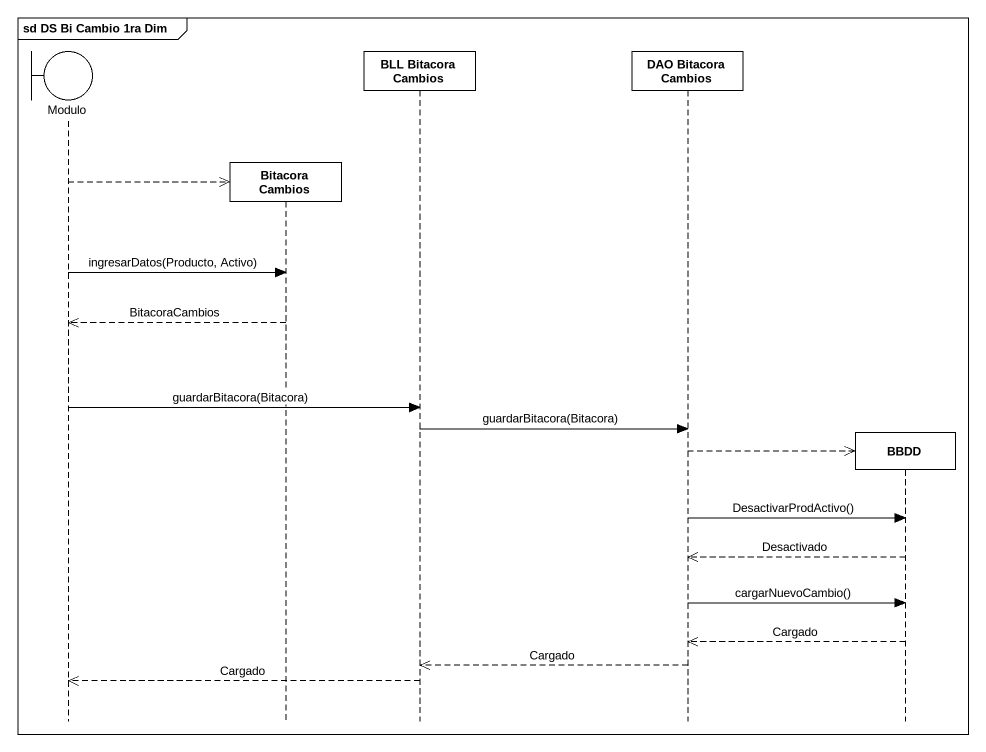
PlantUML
@startuml
mainframe sd DS Bi Cambio 1ra Dim
hide footbox
boundary Modulo
participant "Bitacora Cambios" as Bitacora_Cambios
participant "BLL Bitacora Cambios" as BLL_Bitacora_Cambios
participant "DAO Bitacora Cambios" as DAO_Bitacora_Cambios
participant BBDD

Modulo -->> Bitacora_Cambios **
Modulo -> Bitacora_Cambios : ingresarDatos(Producto, Activo)
Bitacora_Cambios -->> Modulo : BitacoraCambios
Modulo -> BLL_Bitacora_Cambios : guardarBitacora(Bitacora)
BLL_Bitacora_Cambios -> DAO_Bitacora_Cambios : guardarBitacora(Bitacora)
DAO_Bitacora_Cambios -->> BBDD **
DAO_Bitacora_Cambios -> BBDD : DesactivarProdActivo()
BBDD -->> DAO_Bitacora_Cambios : Desactivado
DAO_Bitacora_Cambios -> BBDD : cargarNuevoCambio()
BBDD -->> DAO_Bitacora_Cambios : Cargado
DAO_Bitacora_Cambios -->> BLL_Bitacora_Cambios : Cargado
BLL_Bitacora_Cambios -->> Modulo : Cargado
@enduml
